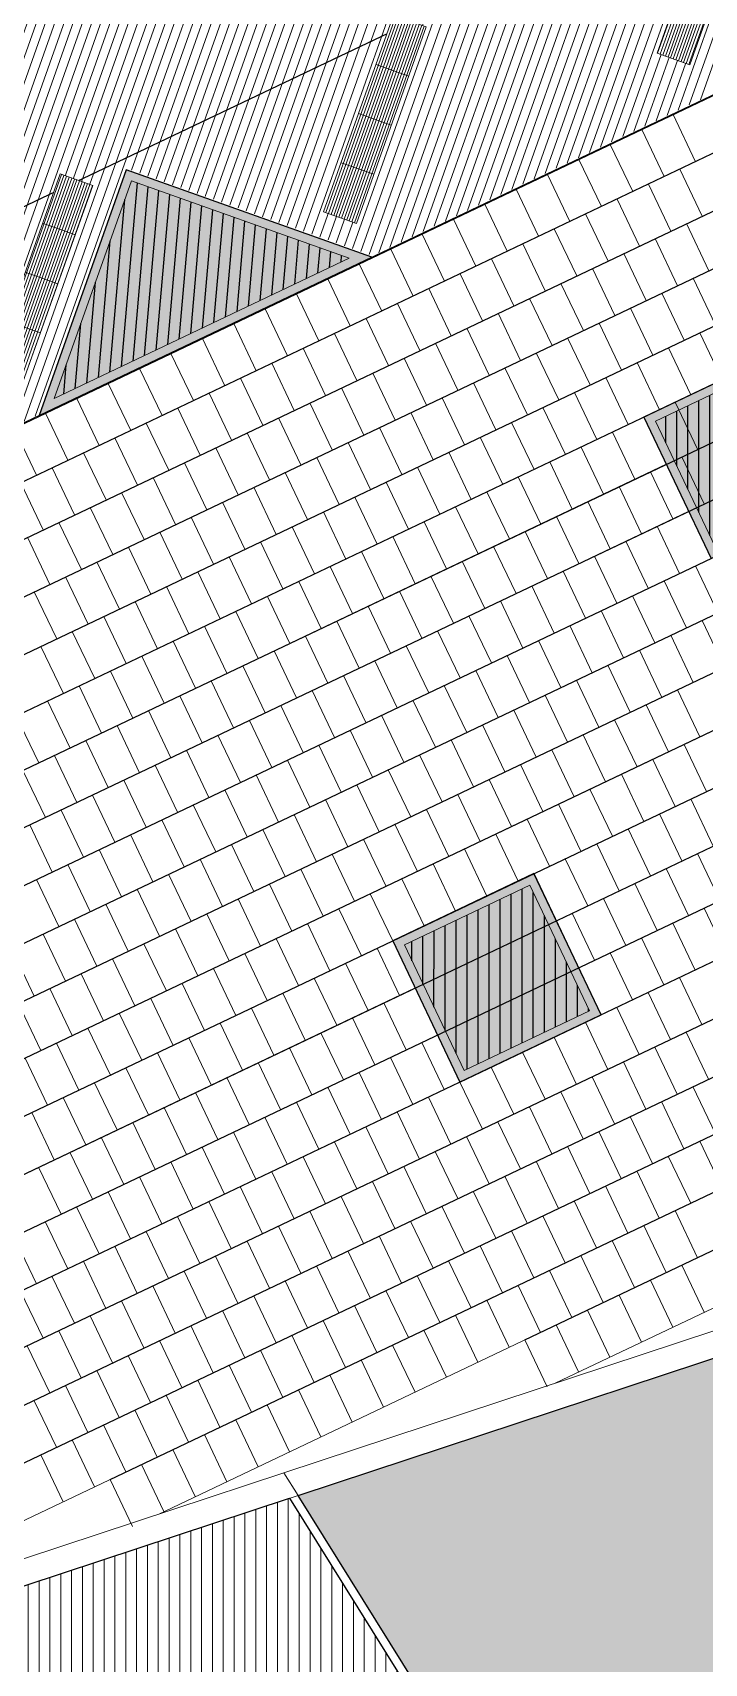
# Model space of a CAD drawing. Header units: metres. Extents: x 679599 to 680028, y 2748524 to 2748840.
# Drawn here: x 679724.72 to 679732.45, y 2748705.81 to 2748724.58 of the extents above; entities that cross this region are included whole.
import ezdxf

# ---------------------------------------------------------------- set-up
doc = ezdxf.new("R2010")
doc.units = ezdxf.units.M
doc.header["$LTSCALE"] = 5
doc.layers.add('00-AUX', color=2, linetype='Continuous', plot=False)
doc.layers.add('00-AUX Tree Pit', color=2, linetype='Continuous', plot=False)
for name, color, linetype, lineweight, plot in [('02-L-B-Barrier Curb', 210, 'Continuous', 5, False), ('02-L-B-Channel', 140, 'Continuous', 5, False), ('02-L-B-Curb', 11, 'Continuous', 5, False)]:
    doc.layers.add(name, color=color, linetype=linetype, lineweight=lineweight, plot=plot)
doc.layers.add('02-L-B-Flat Bar', color=181, linetype='Continuous', lineweight=5)
doc.layers.add('04-BK-Tree Pit', color=6, linetype='Continuous', lineweight=5)
for name, color, linetype, lineweight, true_color in [('02-L-Joints-Paviment_07_Precast Concrete Blocks 60X40', 7, 'Continuous', 5, 0x999999), ('03-TR-Pavement_02_Sealed Gravel', 7, 'Continuous', 5, 0x38321e), ('03-TR-Pavement_06_Concrete Slab in situ', 7, 'Continuous', 9, 0xf7f7f7), ('03-TR-Pavement_07_Precast Concrete Blocks 20X10', 7, 'Continuous', 5, 0x999999), ('03-TR-Pavement_07_Precast Concrete Blocks 60X40', 7, 'Continuous', 5, 0x999999), ('03-TR-Pavement_07_Precast irregular Concrete Blocks', 7, 'Continuous', 5, 0xb3b3b3)]:
    doc.layers.add(name, color=color, linetype=linetype, lineweight=lineweight, true_color=true_color)
doc.layers.add('03-TR-Tree Pit_Green', color=46, linetype='Continuous')
doc.layers.add('03-TR-Tree Pit_White', color=7, linetype='Continuous', true_color=0xfcfcfc)

# ---------------------------------------------------------------- blocks, each defined once
blk = doc.blocks.new('Escocell Quadrat')
at = {"layer": '03-TR-Tree Pit_Green'}
h = blk.add_hatch(dxfattribs=at)
h.set_pattern_fill('ANSI31', color=256, scale=0.04, angle=19.5514)
h.set_pattern_definition([(64.551379247, (-1794786.01457, -2189831.7944), (-0.114677314033, 0.0545720958565), [])])
h.paths.add_polyline_path([(-1.159, 0.359), (-2.759, 0.359), (-2.759, -1.241), (-1.159, -1.241)])
at = {"layer": '03-TR-Tree Pit_White'}
h = blk.add_hatch(color=256, dxfattribs=at)
h.dxf.hatch_style = 1
h.paths.add_polyline_path([(-2.859, 0.459), (-1.059, 0.459), (-1.059, -1.341), (-2.859, -1.341)])
at = {"ltscale": 0.3}
blk.add_lwpolyline([(-2.759, -1.241), (-1.159, -1.241), (-1.159, 0.359), (-2.759, 0.359)], close=True, dxfattribs=at)
at = {"layer": '02-L-B-Curb', "ltscale": 0.3}
blk.add_lwpolyline([(-2.859, -1.341), (-1.059, -1.341), (-1.059, 0.459), (-2.859, 0.459)], close=True, dxfattribs=at)
blk = doc.blocks.new('Alcorque Parking 8m2')
at = {"layer": '03-TR-Tree Pit_Green', "ltscale": 0.3}
h = blk.add_hatch(dxfattribs=at)
h.set_pattern_fill('ANSI31', color=256, scale=0.04, angle=40)
h.set_pattern_definition([(85, (-679726.04474, -2748720.75428), (-0.1265167266577, 0.011068779329), [])])
h.paths.add_polyline_path([(-1.079, -0.384), (2.316, 1.231), (-0.189, 2.121)])
at = {"layer": '03-TR-Tree Pit_White'}
h = blk.add_hatch(color=256, dxfattribs=at)
h.dxf.hatch_style = 1
h.paths.add_polyline_path([(-1.254, -0.578), (2.577, 1.245), (-0.25, 2.249)])
at = {"layer": '02-L-B-Curb'}
blk.add_lwpolyline([(2.577, 1.245), (-0.25, 2.249), (-1.254, -0.578)], close=True, dxfattribs=at)
at = {"layer": '02-L-B-Curb', "color": 6}
blk.add_lwpolyline([(2.316, 1.231), (-0.189, 2.121), (-1.079, -0.384)], close=True, dxfattribs=at)
blk = doc.blocks.new('Piece Parking')
blk.add_wipeout([(-1.7, 0.2), (-1.7, -0.2), (0.7, -0.2), (0.7, 0.2)])
at = {"layer": '03-TR-Pavement_07_Precast irregular Concrete Blocks'}
h = blk.add_hatch(dxfattribs=at)
h.set_pattern_fill('ANSI31', color=256, scale=0.01, angle=135)
h.paths.add_polyline_path([(-1.7, 0.2), (0.7, 0.2), (0.7, -0.2), (-1.7, -0.2)])
blk.add_lwpolyline([(-1.7, 0.2), (0.7, 0.2), (0.7, -0.2), (-1.7, -0.2)], close=True)
at = {"layer": '02-L-Joints-Paviment_07_Precast Concrete Blocks 60X40'}
for points in [[(-1.1, 0.2), (-1.1, -0.2)], [(-0.5, 0.2), (-0.5, -0.2)], [(0.1, 0.2), (0.1, -0.2)]]:
    blk.add_lwpolyline(points, dxfattribs=at)
blk = doc.blocks.new('*U52')
at = {"rotation": 44.98941982657354}
blk.add_blockref('Piece Parking', (-0.199, -0.481), dxfattribs=at)
blk = doc.blocks.new('*U53')
at = {"layer": '02-L-B-Barrier Curb', "color": 0, "linetype": 'ByBlock', "lineweight": -2, "transparency": 16777216, "rotation": 25.44812199091215}
for p in [(679732.636, 2748726.4), (679728.798, 2748724.574), (679724.96, 2748722.748)]:
    blk.add_blockref('*U52', p, dxfattribs=at)

msp = doc.modelspace()

# ---------------------------------------------------------------- hatches: boundary and pattern name
at = {"layer": '03-TR-Pavement_02_Sealed Gravel', "linetype": 'Continuous'}
h = msp.add_hatch(dxfattribs=at)
h.set_pattern_fill('ANSI31', color=256, scale=0.0393, angle=45)
h.set_pattern_definition([(90, (652974.11672, 2717198.73223), (-0.1247775, 0), [])])
h.paths.add_polyline_path([(679722.263, 2748703.307), (679726.603, 2748705.358), (679728.654, 2748701.019), (679724.315, 2748698.967)])
h.paths.add_polyline_path([(679741.598, 2748685.372), (679727.674, 2748707.713), (679672.412, 2748689.462), (679674.333, 2748683.624)])
at = {"layer": '03-TR-Pavement_06_Concrete Slab in situ', "linetype": 'Continuous'}
h = msp.add_hatch(color=256, dxfattribs=at)
h.dxf.hatch_style = 1
h.paths.add_polyline_path([(679727.772, 2748707.745), (679734.929, 2748710.109), (679760.257, 2748690.815), (679744.389, 2748680.944), (679744.292, 2748681.237)])
at = {"layer": '03-TR-Pavement_07_Precast Concrete Blocks 20X10'}
h = msp.add_hatch(dxfattribs=at)
h.set_pattern_fill('ANSI31', color=256, scale=0.0315, angle=25.5)
h.set_pattern_definition([(70.5, (0, 0), (-0.094275932128, 0.033384858509), [])])
edge = h.paths.add_edge_path()
edge.add_line((679693.238, 2748712.205), (679695.035, 2748708.429))
edge.add_line((679695.035, 2748708.429), (679697.925, 2748707.403))
edge.add_line((679697.925, 2748707.403), (679701.77, 2748709.232))
edge.add_line((679701.77, 2748709.232), (679702.775, 2748712.059))
edge.add_line((679702.775, 2748712.059), (679705.602, 2748711.055))
edge.add_line((679705.602, 2748711.055), (679709.447, 2748712.885))
edge.add_line((679709.447, 2748712.885), (679710.451, 2748715.712))
edge.add_line((679710.451, 2748715.712), (679713.278, 2748714.708))
edge.add_line((679713.278, 2748714.708), (679717.123, 2748716.538))
edge.add_line((679717.123, 2748716.538), (679718.127, 2748719.365))
edge.add_line((679718.127, 2748719.365), (679720.954, 2748718.361))
edge.add_line((679720.954, 2748718.361), (679724.792, 2748720.187))
edge.add_line((679724.792, 2748720.187), (679725.802, 2748723.017))
edge.add_line((679725.802, 2748723.017), (679728.63, 2748722.014))
edge.add_line((679728.63, 2748722.014), (679732.474, 2748723.843))
edge.add_line((679732.474, 2748723.843), (679733.444, 2748726.576))
edge.add_line((679733.444, 2748726.576), (679733.478, 2748726.669))
edge.add_line((679733.478, 2748726.669), (679736.304, 2748725.666))
edge.add_line((679736.304, 2748725.666), (679740.149, 2748727.495))
edge.add_line((679740.149, 2748727.495), (679741.153, 2748730.322))
edge.add_line((679741.153, 2748730.322), (679743.98, 2748729.318))
edge.add_line((679743.98, 2748729.318), (679747.825, 2748731.148))
edge.add_line((679747.825, 2748731.148), (679748.847, 2748734.036))
edge.add_line((679748.847, 2748734.036), (679747.049, 2748737.816))
edge.add_line((679747.049, 2748737.816), (679693.237, 2748712.208))

# ---------------------------------------------------------------- linework, layer by layer
at = {"layer": '00-AUX'}
for points in [[(679670.326, 2748694.247), (679906.736, 2748806.746)], [(679670.403, 2748693.619), (679906.813, 2748806.118)], [(679670.841, 2748693.163), (679907.252, 2748805.663)], [(679670.919, 2748692.536), (679907.329, 2748805.035)], [(679671.357, 2748692.08), (679907.767, 2748804.579)], [(679671.434, 2748691.452), (679907.845, 2748803.951)], [(679671.873, 2748690.996), (679908.283, 2748803.495)], [(679671.95, 2748690.369), (679908.36, 2748802.868)], [(679675.639, 2748691.46), (679908.831, 2748802.427)], [(679680.412, 2748693.066), (679908.864, 2748801.779)], [(679684.823, 2748694.501), (679909.347, 2748801.344)], [(679689.235, 2748695.936), (679907.032, 2748799.578)], [(679694.007, 2748697.543), (679904.22, 2748797.575)], [(679698.419, 2748698.977), (679901.769, 2748795.744)], [(679703.192, 2748700.584), (679899.679, 2748794.085)], [(679707.603, 2748702.019), (679896.867, 2748792.083)], [(679712.015, 2748703.454), (679894.416, 2748790.252)], [(679716.787, 2748705.06), (679891.964, 2748788.421)], [(679721.199, 2748706.495), (679889.513, 2748786.59)], [(679725.61, 2748707.93), (679887.062, 2748784.759)], [(679730.383, 2748709.537), (679831.877, 2748757.834)], [(679698.097, 2748709.964), (679748.753, 2748734.07)]]:
    msp.add_lwpolyline(points, dxfattribs=at)
at = {"layer": '00-AUX', "ltscale": 0.3}
msp.add_lwpolyline([(679727.772, 2748707.745), (679734.929, 2748710.109), (679760.257, 2748690.815), (679744.389, 2748680.944), (679744.292, 2748681.237), (679727.772, 2748707.745)], dxfattribs=at)
msp.add_lwpolyline([(679727.674, 2748707.713), (679741.598, 2748685.372), (679674.336, 2748683.624), (679672.413, 2748689.46)], close=True, dxfattribs=at)
at = {"layer": '00-AUX Tree Pit'}
msp.add_lwpolyline([(679728.622, 2748721.999), (679725.795, 2748723.003), (679724.791, 2748720.176)], close=True, dxfattribs=at)
at = {"layer": '00-AUX Tree Pit', "ltscale": 0.3}
for points in [[(679732.526, 2748718.53), (679734.152, 2748719.304), (679733.378, 2748720.929), (679731.753, 2748720.156)], [(679729.636, 2748712.503), (679731.261, 2748713.277), (679730.488, 2748714.902), (679728.862, 2748714.129)]]:
    msp.add_lwpolyline(points, close=True, dxfattribs=at)
at = {"layer": '02-L-B-Channel'}
msp.add_lwpolyline([(679672.221, 2748689.714), (679727.609, 2748708.007), (679727.772, 2748707.745), (679672.316, 2748689.429)], close=True, dxfattribs=at)
at = {"layer": '02-L-B-Curb', "ltscale": 0.3}
msp.add_lwpolyline([(679727.609, 2748708.007), (679734.639, 2748710.329)], dxfattribs=at)
at = {"layer": '02-L-B-Curb'}
for points in [[(679727.609, 2748708.007), (679734.639, 2748710.329)], [(679734.929, 2748710.109), (679727.772, 2748707.745)], [(679744.195, 2748681.205), (679727.674, 2748707.713)], [(679744.292, 2748681.237), (679727.772, 2748707.745)]]:
    msp.add_lwpolyline(points, dxfattribs=at)
at = {"layer": '02-L-B-Flat Bar'}
msp.add_lwpolyline([(679697.907, 2748707.394), (679747.819, 2748731.132)], dxfattribs=at)
at = {"layer": '02-L-Joints-Paviment_07_Precast Concrete Blocks 60X40'}
for points in [[(679732.089, 2748723.638), (679732.347, 2748723.096)], [(679731.728, 2748723.466), (679731.986, 2748722.924)], [(679731.367, 2748723.294), (679731.625, 2748722.752)], [(679731.006, 2748723.122), (679731.264, 2748722.581)], [(679730.645, 2748722.95), (679730.902, 2748722.409)], [(679732.166, 2748723.01), (679732.424, 2748722.468)], [(679730.283, 2748722.779), (679730.541, 2748722.237)], [(679731.805, 2748722.838), (679732.063, 2748722.297)], [(679729.922, 2748722.607), (679730.18, 2748722.065)], [(679731.083, 2748722.495), (679731.341, 2748721.953)], [(679731.444, 2748722.666), (679731.702, 2748722.125)], [(679729.561, 2748722.435), (679729.819, 2748721.893)], [(679730.722, 2748722.323), (679730.98, 2748721.781)], [(679732.244, 2748722.383), (679732.502, 2748721.841)], [(679729.2, 2748722.263), (679729.458, 2748721.721)], [(679730.361, 2748722.151), (679730.618, 2748721.609)], [(679731.883, 2748722.211), (679732.14, 2748721.669)], [(679728.477, 2748721.919), (679728.735, 2748721.377)], [(679728.839, 2748722.091), (679729.096, 2748721.549)], [(679729.999, 2748721.979), (679730.257, 2748721.437)], [(679731.521, 2748722.039), (679731.779, 2748721.497)], [(679728.116, 2748721.747), (679728.374, 2748721.206)], [(679729.638, 2748721.807), (679729.896, 2748721.265)], [(679731.16, 2748721.867), (679731.418, 2748721.325)], [(679732.321, 2748721.755), (679732.579, 2748721.213)], [(679727.755, 2748721.575), (679728.013, 2748721.034)], [(679729.277, 2748721.635), (679729.535, 2748721.093)], [(679730.799, 2748721.695), (679731.057, 2748721.153)], [(679731.96, 2748721.583), (679732.218, 2748721.041)], [(679727.394, 2748721.404), (679727.652, 2748720.862)], [(679728.916, 2748721.463), (679729.174, 2748720.922)], [(679730.438, 2748721.523), (679730.696, 2748720.981)], [(679731.599, 2748721.411), (679731.856, 2748720.869)], [(679727.033, 2748721.232), (679727.29, 2748720.69)], [(679728.555, 2748721.291), (679728.812, 2748720.75)], [(679729.715, 2748721.179), (679729.973, 2748720.638)], [(679730.077, 2748721.351), (679730.334, 2748720.809)], [(679731.237, 2748721.239), (679731.495, 2748720.697)], [(679726.671, 2748721.06), (679726.929, 2748720.518)], [(679728.193, 2748721.12), (679728.451, 2748720.578)], [(679729.354, 2748721.008), (679729.612, 2748720.466)], [(679730.876, 2748721.067), (679731.134, 2748720.526)], [(679732.398, 2748721.127), (679732.656, 2748720.585)], [(679726.31, 2748720.888), (679726.568, 2748720.346)], [(679727.832, 2748720.948), (679728.09, 2748720.406)], [(679728.993, 2748720.836), (679729.251, 2748720.294)], [(679730.515, 2748720.895), (679730.773, 2748720.354)], [(679732.037, 2748720.955), (679732.295, 2748720.413)], [(679725.949, 2748720.716), (679726.207, 2748720.174)], [(679727.11, 2748720.604), (679727.368, 2748720.062)], [(679727.471, 2748720.776), (679727.729, 2748720.234)], [(679728.632, 2748720.664), (679728.89, 2748720.122)], [(679730.154, 2748720.724), (679730.412, 2748720.182)], [(679731.315, 2748720.611), (679731.572, 2748720.07)], [(679731.676, 2748720.783), (679731.934, 2748720.242)], [(679725.588, 2748720.544), (679725.846, 2748720.002)], [(679726.749, 2748720.432), (679727.006, 2748719.89)], [(679728.271, 2748720.492), (679728.528, 2748719.95)], [(679729.793, 2748720.552), (679730.05, 2748720.01)], [(679730.953, 2748720.44), (679731.211, 2748719.898)], [(679725.227, 2748720.372), (679725.484, 2748719.831)], [(679726.387, 2748720.26), (679726.645, 2748719.718)], [(679727.909, 2748720.32), (679728.167, 2748719.778)], [(679729.431, 2748720.38), (679729.689, 2748719.838)], [(679730.592, 2748720.268), (679730.85, 2748719.726)], [(679732.114, 2748720.327), (679732.372, 2748719.786)], [(679724.865, 2748720.2), (679725.123, 2748719.659)], [(679726.026, 2748720.088), (679726.284, 2748719.547)], [(679727.548, 2748720.148), (679727.806, 2748719.606)], [(679729.07, 2748720.208), (679729.328, 2748719.666)], [(679730.231, 2748720.096), (679730.489, 2748719.554)], [(679731.753, 2748720.156), (679732.011, 2748719.614)], [(679724.504, 2748720.029), (679724.762, 2748719.487)], [(679725.665, 2748719.916), (679725.923, 2748719.375)], [(679727.187, 2748719.976), (679727.445, 2748719.434)], [(679728.348, 2748719.864), (679728.606, 2748719.322)], [(679728.709, 2748720.036), (679728.967, 2748719.494)], [(679729.87, 2748719.924), (679730.128, 2748719.382)], [(679731.392, 2748719.984), (679731.65, 2748719.442)], [(679725.304, 2748719.745), (679725.562, 2748719.203)], [(679726.826, 2748719.804), (679727.084, 2748719.263)], [(679727.987, 2748719.692), (679728.244, 2748719.15)], [(679729.509, 2748719.752), (679729.766, 2748719.21)], [(679731.031, 2748719.812), (679731.288, 2748719.27)], [(679732.191, 2748719.7), (679732.449, 2748719.158)], [(679724.943, 2748719.573), (679725.201, 2748719.031)], [(679726.465, 2748719.632), (679726.722, 2748719.091)], [(679727.625, 2748719.52), (679727.883, 2748718.979)], [(679729.147, 2748719.58), (679729.405, 2748719.038)], [(679730.669, 2748719.64), (679730.927, 2748719.098)], [(679731.83, 2748719.528), (679732.088, 2748718.986)], [(679724.582, 2748719.401), (679724.839, 2748718.859)], [(679726.103, 2748719.461), (679726.361, 2748718.919)], [(679727.264, 2748719.349), (679727.522, 2748718.807)], [(679728.786, 2748719.408), (679729.044, 2748718.867)], [(679729.947, 2748719.296), (679730.205, 2748718.754)], [(679730.308, 2748719.468), (679730.566, 2748718.926)], [(679731.469, 2748719.356), (679731.727, 2748718.814)], [(679725.381, 2748719.117), (679725.639, 2748718.575)], [(679725.742, 2748719.289), (679726, 2748718.747)], [(679726.903, 2748719.177), (679727.161, 2748718.635)], [(679728.425, 2748719.236), (679728.683, 2748718.695)], [(679729.586, 2748719.124), (679729.844, 2748718.583)], [(679731.108, 2748719.184), (679731.366, 2748718.642)], [(679725.02, 2748718.945), (679725.278, 2748718.403)], [(679726.542, 2748719.005), (679726.8, 2748718.463)], [(679728.064, 2748719.065), (679728.322, 2748718.523)], [(679729.225, 2748718.952), (679729.482, 2748718.411)], [(679730.747, 2748719.012), (679731.004, 2748718.47)], [(679732.269, 2748719.072), (679732.526, 2748718.53)], [(679724.659, 2748718.773), (679724.917, 2748718.231)], [(679726.181, 2748718.833), (679726.439, 2748718.291)], [(679727.703, 2748718.893), (679727.961, 2748718.351)], [(679728.863, 2748718.781), (679729.121, 2748718.239)], [(679730.385, 2748718.84), (679730.643, 2748718.299)], [(679731.546, 2748718.728), (679731.804, 2748718.186)], [(679731.907, 2748718.9), (679732.165, 2748718.358)], [(679725.82, 2748718.661), (679726.077, 2748718.119)], [(679726.98, 2748718.549), (679727.238, 2748718.007)], [(679727.341, 2748718.721), (679727.599, 2748718.179)], [(679728.502, 2748718.609), (679728.76, 2748718.067)], [(679730.024, 2748718.668), (679730.282, 2748718.127)], [(679731.185, 2748718.556), (679731.443, 2748718.015)], [(679725.458, 2748718.489), (679725.716, 2748717.947)], [(679726.619, 2748718.377), (679726.877, 2748717.835)], [(679728.141, 2748718.437), (679728.399, 2748717.895)], [(679729.663, 2748718.497), (679729.921, 2748717.955)], [(679730.824, 2748718.385), (679731.082, 2748717.843)], [(679732.346, 2748718.444), (679732.604, 2748717.903)], [(679725.097, 2748718.317), (679725.355, 2748717.775)], [(679726.258, 2748718.205), (679726.516, 2748717.663)], [(679727.78, 2748718.265), (679728.038, 2748717.723)], [(679729.302, 2748718.325), (679729.56, 2748717.783)], [(679730.463, 2748718.213), (679730.72, 2748717.671)], [(679731.985, 2748718.272), (679732.242, 2748717.731)], [(679724.736, 2748718.145), (679724.994, 2748717.604)], [(679725.897, 2748718.033), (679726.155, 2748717.491)], [(679727.419, 2748718.093), (679727.677, 2748717.551)], [(679728.58, 2748717.981), (679728.837, 2748717.439)], [(679728.941, 2748718.153), (679729.199, 2748717.611)], [(679730.101, 2748718.041), (679730.359, 2748717.499)], [(679731.623, 2748718.101), (679731.881, 2748717.559)], [(679725.536, 2748717.861), (679725.793, 2748717.32)], [(679727.058, 2748717.921), (679727.315, 2748717.379)], [(679728.218, 2748717.809), (679728.476, 2748717.267)], [(679729.74, 2748717.869), (679729.998, 2748717.327)], [(679731.262, 2748717.929), (679731.52, 2748717.387)], [(679732.423, 2748717.817), (679732.681, 2748717.275)], [(679725.174, 2748717.69), (679725.432, 2748717.148)], [(679726.696, 2748717.749), (679726.954, 2748717.208)], [(679727.857, 2748717.637), (679728.115, 2748717.095)], [(679729.379, 2748717.697), (679729.637, 2748717.155)], [(679730.901, 2748717.757), (679731.159, 2748717.215)], [(679732.062, 2748717.645), (679732.32, 2748717.103)], [(679724.813, 2748717.518), (679725.071, 2748716.976)], [(679726.335, 2748717.577), (679726.593, 2748717.036)], [(679727.496, 2748717.465), (679727.754, 2748716.924)], [(679729.018, 2748717.525), (679729.276, 2748716.983)], [(679730.179, 2748717.413), (679730.437, 2748716.871)], [(679730.54, 2748717.585), (679730.798, 2748717.043)], [(679731.701, 2748717.473), (679731.959, 2748716.931)], [(679725.613, 2748717.234), (679725.871, 2748716.692)], [(679725.974, 2748717.406), (679726.232, 2748716.864)], [(679727.135, 2748717.293), (679727.393, 2748716.752)], [(679728.657, 2748717.353), (679728.915, 2748716.811)], [(679729.818, 2748717.241), (679730.075, 2748716.699)], [(679731.339, 2748717.301), (679731.597, 2748716.759)], [(679725.252, 2748717.062), (679725.509, 2748716.52)], [(679726.774, 2748717.122), (679727.031, 2748716.58)], [(679728.296, 2748717.181), (679728.553, 2748716.64)], [(679729.456, 2748717.069), (679729.714, 2748716.527)], [(679730.978, 2748717.129), (679731.236, 2748716.587)], [(679724.89, 2748716.89), (679725.148, 2748716.348)], [(679726.412, 2748716.95), (679726.67, 2748716.408)], [(679727.934, 2748717.009), (679728.192, 2748716.468)], [(679729.095, 2748716.897), (679729.353, 2748716.356)], [(679730.617, 2748716.957), (679730.875, 2748716.415)], [(679732.139, 2748717.017), (679732.397, 2748716.475)], [(679724.529, 2748716.718), (679724.787, 2748716.176)], [(679726.051, 2748716.778), (679726.309, 2748716.236)], [(679727.212, 2748716.666), (679727.47, 2748716.124)], [(679727.573, 2748716.838), (679727.831, 2748716.296)], [(679728.734, 2748716.726), (679728.992, 2748716.184)], [(679730.256, 2748716.785), (679730.514, 2748716.244)], [(679731.417, 2748716.673), (679731.675, 2748716.131)], [(679731.778, 2748716.845), (679732.036, 2748716.303)], [(679725.69, 2748716.606), (679725.948, 2748716.064)], [(679726.851, 2748716.494), (679727.109, 2748715.952)], [(679728.373, 2748716.554), (679728.631, 2748716.012)], [(679729.895, 2748716.613), (679730.153, 2748716.072)], [(679731.056, 2748716.501), (679731.313, 2748715.96)], [(679725.329, 2748716.434), (679725.587, 2748715.892)], [(679726.49, 2748716.322), (679726.747, 2748715.78)], [(679728.012, 2748716.382), (679728.269, 2748715.84)], [(679729.534, 2748716.442), (679729.791, 2748715.9)], [(679730.694, 2748716.329), (679730.952, 2748715.788)], [(679732.216, 2748716.389), (679732.474, 2748715.847)], [(679724.968, 2748716.262), (679725.225, 2748715.72)], [(679726.128, 2748716.15), (679726.386, 2748715.608)], [(679727.65, 2748716.21), (679727.908, 2748715.668)], [(679729.172, 2748716.27), (679729.43, 2748715.728)], [(679730.333, 2748716.158), (679730.591, 2748715.616)], [(679731.855, 2748716.217), (679732.113, 2748715.676)], [(679724.606, 2748716.09), (679724.864, 2748715.549)], [(679725.767, 2748715.978), (679726.025, 2748715.436)], [(679727.289, 2748716.038), (679727.547, 2748715.496)], [(679728.45, 2748715.926), (679728.708, 2748715.384)], [(679728.811, 2748716.098), (679729.069, 2748715.556)], [(679729.972, 2748715.986), (679730.23, 2748715.444)], [(679731.494, 2748716.046), (679731.752, 2748715.504)], [(679725.406, 2748715.806), (679725.664, 2748715.265)], [(679726.928, 2748715.866), (679727.186, 2748715.324)], [(679728.089, 2748715.754), (679728.347, 2748715.212)], [(679729.611, 2748715.814), (679729.869, 2748715.272)], [(679731.133, 2748715.874), (679731.391, 2748715.332)], [(679732.294, 2748715.762), (679732.551, 2748715.22)], [(679725.045, 2748715.634), (679725.303, 2748715.093)], [(679726.567, 2748715.694), (679726.825, 2748715.152)], [(679727.728, 2748715.582), (679727.985, 2748715.04)], [(679729.25, 2748715.642), (679729.507, 2748715.1)], [(679730.772, 2748715.702), (679731.029, 2748715.16)], [(679731.932, 2748715.59), (679732.19, 2748715.048)], [(679724.684, 2748715.463), (679724.941, 2748714.921)], [(679725.844, 2748715.351), (679726.102, 2748714.809)], [(679726.206, 2748715.522), (679726.463, 2748714.981)], [(679727.366, 2748715.41), (679727.624, 2748714.869)], [(679728.888, 2748715.47), (679729.146, 2748714.928)], [(679730.049, 2748715.358), (679730.307, 2748714.816)], [(679730.41, 2748715.53), (679730.668, 2748714.988)], [(679731.571, 2748715.418), (679731.829, 2748714.876)], [(679725.483, 2748715.179), (679725.741, 2748714.637)], [(679727.005, 2748715.238), (679727.263, 2748714.697)], [(679728.527, 2748715.298), (679728.785, 2748714.756)], [(679729.688, 2748715.186), (679729.946, 2748714.644)], [(679731.21, 2748715.246), (679731.468, 2748714.704)], [(679725.122, 2748715.007), (679725.38, 2748714.465)], [(679726.644, 2748715.067), (679726.902, 2748714.525)], [(679728.166, 2748715.126), (679728.424, 2748714.585)], [(679729.327, 2748715.014), (679729.585, 2748714.472)], [(679730.849, 2748715.074), (679731.107, 2748714.532)], [(679732.371, 2748715.134), (679732.629, 2748714.592)], [(679724.761, 2748714.835), (679725.019, 2748714.293)], [(679726.283, 2748714.895), (679726.541, 2748714.353)], [(679727.805, 2748714.954), (679728.063, 2748714.413)], [(679728.966, 2748714.842), (679729.223, 2748714.301)], [(679731.648, 2748714.79), (679731.906, 2748714.248)], [(679732.01, 2748714.962), (679732.267, 2748714.42)], [(679725.922, 2748714.723), (679726.179, 2748714.181)], [(679727.082, 2748714.611), (679727.34, 2748714.069)], [(679727.444, 2748714.783), (679727.701, 2748714.241)], [(679728.604, 2748714.67), (679728.862, 2748714.129)], [(679731.287, 2748714.618), (679731.545, 2748714.076)], [(679725.56, 2748714.551), (679725.818, 2748714.009)], [(679726.721, 2748714.439), (679726.979, 2748713.897)], [(679728.243, 2748714.499), (679728.501, 2748713.957)], [(679730.926, 2748714.446), (679731.184, 2748713.905)], [(679732.448, 2748714.506), (679732.706, 2748713.964)], [(679725.199, 2748714.379), (679725.457, 2748713.837)], [(679726.36, 2748714.267), (679726.618, 2748713.725)], [(679727.882, 2748714.327), (679728.14, 2748713.785)], [(679732.087, 2748714.334), (679732.345, 2748713.792)], [(679724.477, 2748714.035), (679724.735, 2748713.493)], [(679724.838, 2748714.207), (679725.096, 2748713.665)], [(679725.999, 2748714.095), (679726.257, 2748713.553)], [(679727.521, 2748714.155), (679727.779, 2748713.613)], [(679728.682, 2748714.043), (679728.939, 2748713.501)], [(679731.726, 2748714.162), (679731.983, 2748713.621)], [(679725.638, 2748713.923), (679725.895, 2748713.381)], [(679727.16, 2748713.983), (679727.417, 2748713.441)], [(679728.32, 2748713.871), (679728.578, 2748713.329)], [(679731.364, 2748713.99), (679731.622, 2748713.449)], [(679725.276, 2748713.751), (679725.534, 2748713.21)], [(679726.798, 2748713.811), (679727.056, 2748713.269)], [(679727.959, 2748713.699), (679728.217, 2748713.157)], [(679732.164, 2748713.706), (679732.422, 2748713.165)], [(679724.915, 2748713.579), (679725.173, 2748713.038)], [(679726.437, 2748713.639), (679726.695, 2748713.097)], [(679727.598, 2748713.527), (679727.856, 2748712.985)], [(679731.803, 2748713.535), (679732.061, 2748712.993)], [(679724.554, 2748713.408), (679724.812, 2748712.866)], [(679725.715, 2748713.295), (679725.973, 2748712.754)], [(679726.076, 2748713.467), (679726.334, 2748712.926)], [(679727.237, 2748713.355), (679727.495, 2748712.813)], [(679728.759, 2748713.415), (679729.017, 2748712.873)], [(679731.442, 2748713.363), (679731.699, 2748712.821)], [(679725.354, 2748713.124), (679725.612, 2748712.582)], [(679726.876, 2748713.183), (679727.134, 2748712.642)], [(679728.398, 2748713.243), (679728.655, 2748712.701)], [(679731.08, 2748713.191), (679731.338, 2748712.649)], [(679724.993, 2748712.952), (679725.25, 2748712.41)], [(679726.515, 2748713.011), (679726.772, 2748712.47)], [(679728.036, 2748713.071), (679728.294, 2748712.529)], [(679729.197, 2748712.959), (679729.455, 2748712.417)], [(679730.719, 2748713.019), (679730.977, 2748712.477)], [(679732.241, 2748713.079), (679732.499, 2748712.537)], [(679724.631, 2748712.78), (679724.889, 2748712.238)], [(679726.153, 2748712.84), (679726.411, 2748712.298)], [(679727.314, 2748712.728), (679727.572, 2748712.186)], [(679727.675, 2748712.899), (679727.933, 2748712.358)], [(679728.836, 2748712.787), (679729.094, 2748712.246)], [(679730.358, 2748712.847), (679730.616, 2748712.305)], [(679731.519, 2748712.735), (679731.777, 2748712.193)], [(679731.88, 2748712.907), (679732.138, 2748712.365)], [(679725.792, 2748712.668), (679726.05, 2748712.126)], [(679726.953, 2748712.556), (679727.211, 2748712.014)], [(679728.475, 2748712.615), (679728.733, 2748712.074)], [(679729.997, 2748712.675), (679730.255, 2748712.133)], [(679731.158, 2748712.563), (679731.415, 2748712.021)], [(679725.431, 2748712.496), (679725.689, 2748711.954)], [(679726.592, 2748712.384), (679726.85, 2748711.842)], [(679728.114, 2748712.444), (679728.372, 2748711.902)], [(679729.636, 2748712.503), (679729.894, 2748711.962)], [(679730.796, 2748712.391), (679731.054, 2748711.849)], [(679732.318, 2748712.451), (679732.576, 2748711.909)], [(679725.07, 2748712.324), (679725.328, 2748711.782)], [(679726.231, 2748712.212), (679726.488, 2748711.67)], [(679727.753, 2748712.272), (679728.01, 2748711.73)], [(679728.913, 2748712.16), (679729.171, 2748711.618)], [(679729.274, 2748712.331), (679729.532, 2748711.79)], [(679730.435, 2748712.219), (679730.693, 2748711.678)], [(679731.957, 2748712.279), (679732.215, 2748711.737)], [(679724.709, 2748712.152), (679724.966, 2748711.61)], [(679725.869, 2748712.04), (679726.127, 2748711.498)], [(679727.391, 2748712.1), (679727.649, 2748711.558)], [(679728.552, 2748711.988), (679728.81, 2748711.446)], [(679730.074, 2748712.047), (679730.332, 2748711.506)], [(679731.596, 2748712.107), (679731.854, 2748711.565)], [(679725.508, 2748711.868), (679725.766, 2748711.326)], [(679727.03, 2748711.928), (679727.288, 2748711.386)], [(679728.191, 2748711.816), (679728.449, 2748711.274)], [(679729.713, 2748711.876), (679729.971, 2748711.334)], [(679731.235, 2748711.935), (679731.493, 2748711.394)], [(679732.396, 2748711.823), (679732.653, 2748711.282)], [(679725.147, 2748711.696), (679725.405, 2748711.154)], [(679726.669, 2748711.756), (679726.927, 2748711.214)], [(679727.83, 2748711.644), (679728.088, 2748711.102)], [(679729.352, 2748711.704), (679729.61, 2748711.162)], [(679730.874, 2748711.764), (679731.132, 2748711.222)], [(679732.034, 2748711.651), (679732.292, 2748711.11)], [(679724.786, 2748711.524), (679725.044, 2748710.983)], [(679725.947, 2748711.412), (679726.204, 2748710.871)], [(679726.308, 2748711.584), (679726.566, 2748711.042)], [(679727.469, 2748711.472), (679727.726, 2748710.93)], [(679728.991, 2748711.532), (679729.248, 2748710.99)], [(679730.151, 2748711.42), (679730.409, 2748710.878)], [(679730.513, 2748711.592), (679730.77, 2748711.05)], [(679731.673, 2748711.48), (679731.931, 2748710.938)], [(679725.585, 2748711.24), (679725.843, 2748710.699)], [(679727.107, 2748711.3), (679727.365, 2748710.758)], [(679728.629, 2748711.36), (679728.887, 2748710.818)], [(679729.79, 2748711.248), (679730.048, 2748710.706)], [(679731.312, 2748711.308), (679731.57, 2748710.766)], [(679725.224, 2748711.069), (679725.482, 2748710.527)], [(679726.746, 2748711.128), (679727.004, 2748710.587)], [(679728.268, 2748711.188), (679728.526, 2748710.646)], [(679729.429, 2748711.076), (679729.687, 2748710.534)], [(679730.951, 2748711.136), (679731.209, 2748710.594)], [(679724.863, 2748710.897), (679725.121, 2748710.355)], [(679726.385, 2748710.956), (679726.643, 2748710.415)], [(679727.546, 2748710.844), (679727.804, 2748710.303)], [(679727.907, 2748711.016), (679728.165, 2748710.474)], [(679729.068, 2748710.904), (679729.326, 2748710.362)], [(679730.59, 2748710.964), (679730.848, 2748710.422)], [(679731.751, 2748710.852), (679732.008, 2748710.31)], [(679732.112, 2748711.024), (679732.37, 2748710.482)], [(679724.502, 2748710.725), (679724.76, 2748710.183)], [(679726.024, 2748710.785), (679726.282, 2748710.243)], [(679727.185, 2748710.672), (679727.442, 2748710.131)], [(679728.707, 2748710.732), (679728.964, 2748710.19)], [(679730.229, 2748710.792), (679730.486, 2748710.25)], [(679731.389, 2748710.68), (679731.647, 2748710.138)], [(679725.663, 2748710.613), (679725.92, 2748710.071)], [(679726.823, 2748710.501), (679727.081, 2748709.959)], [(679728.345, 2748710.56), (679728.603, 2748710.019)], [(679729.867, 2748710.62), (679730.125, 2748710.078)], [(679731.028, 2748710.508), (679731.286, 2748709.966)], [(679725.301, 2748710.441), (679725.559, 2748709.899)], [(679726.462, 2748710.329), (679726.72, 2748709.787)], [(679727.984, 2748710.389), (679728.242, 2748709.847)], [(679729.506, 2748710.448), (679729.764, 2748709.907)], [(679730.667, 2748710.336), (679730.925, 2748709.794)], [(679732.189, 2748710.396), (679732.447, 2748709.854)], [(679724.579, 2748710.097), (679724.837, 2748709.555)], [(679724.94, 2748710.269), (679725.198, 2748709.727)], [(679726.101, 2748710.157), (679726.359, 2748709.615)], [(679727.623, 2748710.217), (679727.881, 2748709.675)], [(679728.784, 2748710.105), (679729.042, 2748709.563)], [(679729.145, 2748710.276), (679729.403, 2748709.735)], [(679730.306, 2748710.164), (679730.564, 2748709.623)], [(679731.828, 2748710.224), (679732.086, 2748709.682)], [(679725.74, 2748709.985), (679725.998, 2748709.443)], [(679727.262, 2748710.045), (679727.52, 2748709.503)], [(679728.423, 2748709.933), (679728.68, 2748709.391)], [(679729.945, 2748709.992), (679730.202, 2748709.451)], [(679731.467, 2748710.052), (679731.724, 2748709.51)], [(679725.379, 2748709.813), (679725.636, 2748709.271)], [(679726.901, 2748709.873), (679727.158, 2748709.331)], [(679728.061, 2748709.761), (679728.319, 2748709.219)], [(679729.583, 2748709.821), (679729.841, 2748709.279)], [(679731.105, 2748709.88), (679731.363, 2748709.339)], [(679725.017, 2748709.641), (679725.275, 2748709.099)], [(679726.539, 2748709.701), (679726.797, 2748709.159)], [(679727.7, 2748709.589), (679727.958, 2748709.047)], [(679729.222, 2748709.649), (679729.48, 2748709.107)], [(679730.383, 2748709.537), (679730.641, 2748708.995)], [(679730.744, 2748709.708), (679731.002, 2748709.167)], [(679724.656, 2748709.469), (679724.914, 2748708.928)], [(679725.817, 2748709.357), (679726.075, 2748708.815)], [(679726.178, 2748709.529), (679726.436, 2748708.987)], [(679727.339, 2748709.417), (679727.597, 2748708.875)], [(679728.861, 2748709.477), (679729.119, 2748708.935)], [(679725.456, 2748709.185), (679725.714, 2748708.644)], [(679726.978, 2748709.245), (679727.236, 2748708.703)], [(679728.5, 2748709.305), (679728.758, 2748708.763)], [(679725.095, 2748709.013), (679725.352, 2748708.472)], [(679726.617, 2748709.073), (679726.874, 2748708.531)], [(679728.139, 2748709.133), (679728.396, 2748708.591)], [(679724.733, 2748708.842), (679724.991, 2748708.3)], [(679726.255, 2748708.901), (679726.513, 2748708.36)], [(679727.416, 2748708.789), (679727.674, 2748708.248)], [(679727.777, 2748708.961), (679728.035, 2748708.419)], [(679725.894, 2748708.73), (679726.152, 2748708.188)], [(679727.055, 2748708.617), (679727.313, 2748708.076)], [(679725.533, 2748708.558), (679725.791, 2748708.016)], [(679726.694, 2748708.446), (679726.952, 2748707.904)], [(679725.172, 2748708.386), (679725.43, 2748707.844)], [(679726.333, 2748708.274), (679726.59, 2748707.732)], [(679724.811, 2748708.214), (679725.069, 2748707.672)], [(679725.971, 2748708.102), (679726.229, 2748707.56)], [(679725.61, 2748707.93), (679725.868, 2748707.388)]]:
    msp.add_lwpolyline(points, dxfattribs=at)
at = {"layer": '03-TR-Pavement_07_Precast Concrete Blocks 60X40'}
for p, q in [((679602.439, 2748661.942), (679961.734, 2748832.918)), ((679602.698, 2748661.401), (679961.992, 2748832.376)), ((679602.956, 2748660.859), (679962.25, 2748831.835)), ((679603.215, 2748660.318), (679962.509, 2748831.293)), ((679603.474, 2748659.776), (679962.768, 2748830.752)), ((679603.732, 2748659.235), (679963.026, 2748830.21)), ((679723.497, 2748714.233), (679963.802, 2748828.586)), ((679723.755, 2748713.692), (679904.349, 2748799.63)), ((679713.899, 2748708.337), (679904.607, 2748799.088)), ((679712.479, 2748703.01), (679894.644, 2748789.696)), ((679717.042, 2748704.517), (679892.149, 2748787.844)), ((679714.157, 2748707.795), (679851.409, 2748773.109)), ((679704.301, 2748702.441), (679753.601, 2748725.901)), ((679730.734, 2748709.039), (679759.897, 2748722.917)), ((679703.351, 2748699.996), (679746.789, 2748720.666)), ((679707.915, 2748701.503), (679747.047, 2748720.124)), ((679603.991, 2748658.694), (679732.011, 2748719.614)), ((679664.567, 2748686.855), (679732.269, 2748719.072)), ((679730.745, 2748714.36), (679738.511, 2748718.056)), ((679731.003, 2748713.819), (679738.769, 2748717.514)), ((679694.224, 2748696.981), (679729.12, 2748713.587)), ((679698.788, 2748698.488), (679729.378, 2748713.045)), ((679721.606, 2748706.024), (679735.362, 2748712.571)), ((679726.17, 2748707.532), (679735.62, 2748712.029))]:
    msp.add_line(p, q, dxfattribs=at)

# ---------------------------------------------------------------- block references
at = {"layer": '04-BK-Tree Pit'}
msp.add_blockref('Alcorque Parking 8m2', (679726.045, 2748720.754), dxfattribs=at)
at = {"layer": '04-BK-Tree Pit', "rotation": 25.44862075299672}
for p in [(679734.532, 2748720.97), (679731.642, 2748714.943)]:
    msp.add_blockref('Escocell Quadrat', p, dxfattribs=at)

# ---------------------------------------------------------------- next in the draw order: block references
at = {"layer": '02-L-B-Barrier Curb'}
msp.add_blockref('*U53', (0, 0), dxfattribs=at)

doc.saveas('drawing.dxf')
